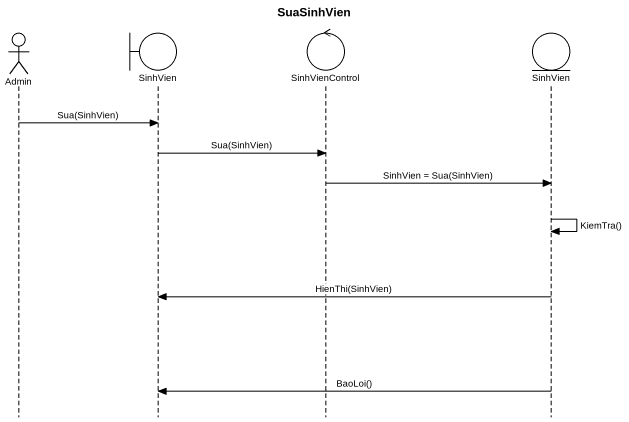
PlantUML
@startuml
title SuaSinhVien
hide footbox
actor Admin
boundary SinhVien
control SinhVienControl
entity "SinhVien" as SinhVien_2

Admin -> SinhVien : Sua(SinhVien)
SinhVien -> SinhVienControl : Sua(SinhVien)
SinhVienControl -> SinhVien_2 : SinhVien = Sua(SinhVien)
SinhVien_2 -> SinhVien_2 : KiemTra()
SinhVien_2 -> SinhVien : HienThi(SinhVien)
SinhVien_2 -> SinhVien : BaoLoi()
@enduml
